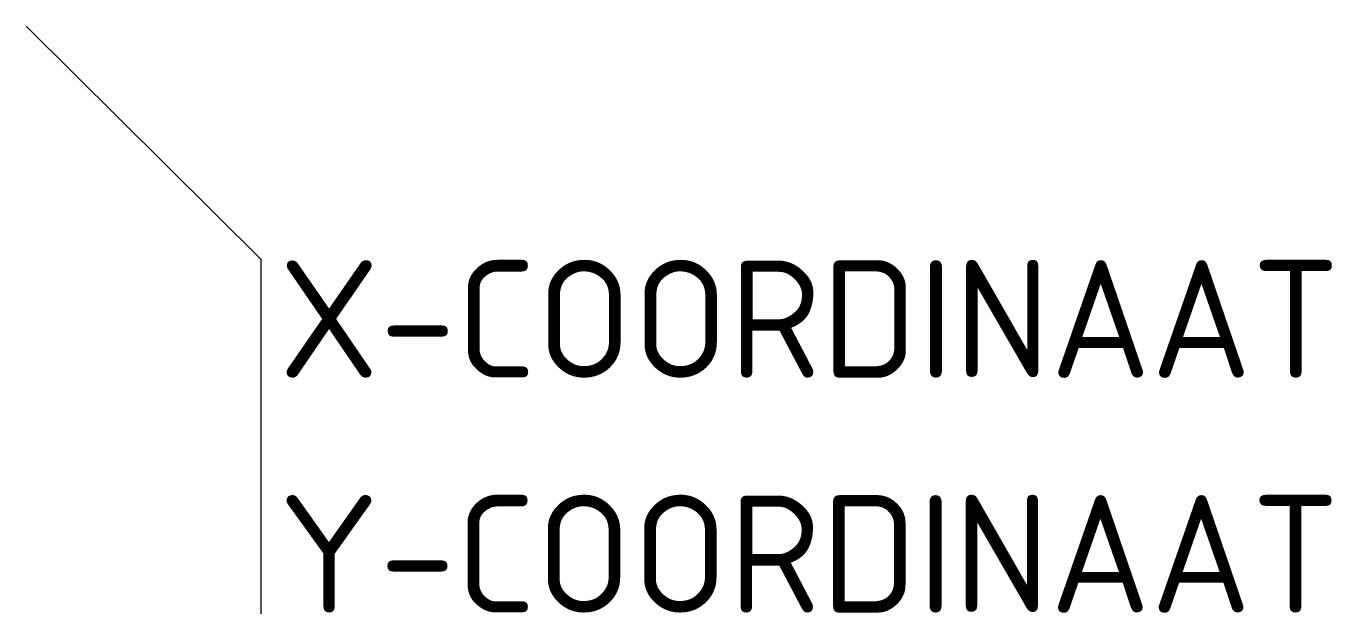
# Model space of a CAD drawing. Extents: x 0 to 27.8, y -12.5 to 0.
import ezdxf

# ---------------------------------------------------------------- set-up
doc = ezdxf.new("R2010")
doc.units = 0
doc.header["$LTSCALE"] = 0.2
doc.styles.add('NLCS-ISO', font='NLCS-ISO.ttf')

msp = doc.modelspace()

# ---------------------------------------------------------------- linework, layer by layer
msp.add_line((5, -4.959), (0, 0))
at = {"flags": 128}
msp.add_lwpolyline([(5, -4.959), (5, -12.511)], dxfattribs=at)

# ---------------------------------------------------------------- texts
at = {"style": 'NLCS-ISO'}
for tag, p, s in [('X-COORDINAAT', (5.377, -7.483), 'X = 0.000'), ('Y-COORDINAAT', (5.377, -12.483), 'Y = 0.000')]:
    msp.add_attdef(tag, p, s, height=2.5, dxfattribs=at)

doc.saveas('drawing.dxf')
